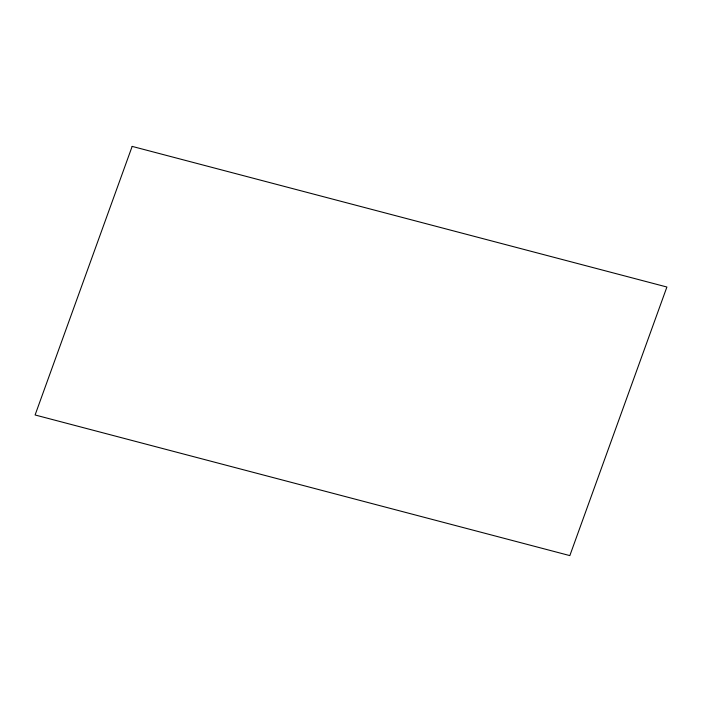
<?xml version="1.0" encoding="UTF-8"?>
<svg xmlns="http://www.w3.org/2000/svg" width="702" height="702" viewBox="0 0 702 702"><rect width="100%" height="100%" fill="white"/><g stroke="black" fill="none" stroke-linecap="round" stroke-linejoin="round"><path stroke-width="1.05" d="M132.16 146.393L35.1 414.979L569.84 555.607L666.9 287.021L132.16 146.393"/></g></svg>
